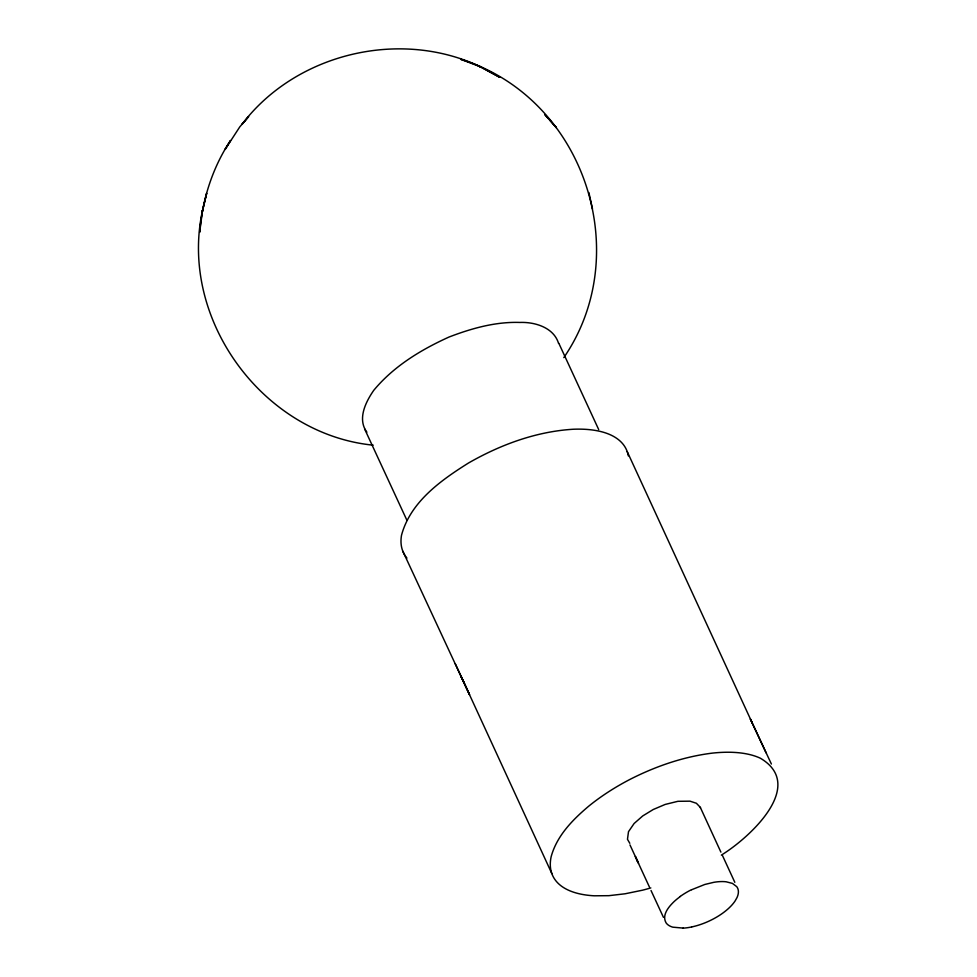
<?xml version="1.0" encoding="UTF-8"?>
<svg xmlns="http://www.w3.org/2000/svg" width="977" height="977" viewBox="0 0 977 977"><rect width="100%" height="100%" fill="white"/><g stroke="black" fill="none" stroke-linecap="round" stroke-linejoin="round"><path stroke-width="1.47" d="M563.814 357.631C635.844 252.664 583.477 97.236 461.034 59.426L481.172 67.083L499.735 77.317L479.414 66.387L481.172 67.083C400.729 28.406 296.116 53.076 242.04 124.299L248.634 116.593L239.829 126.815L225.125 149.42L230.511 140.493C212.449 167.751 202.3 199.796 199.674 232.294L202.52 210.458L206.684 193.251L202.105 212.644L202.52 210.458C178.706 319.027 262.837 434.203 373.202 445.17M721.38 855.083C748.467 838.547 807.063 785.911 760.436 758.262A123.249 55.384 -24.8 0 0 712.233 753.133C683.729 756.674 656.239 766.102 630.678 779.035A123.761 55.616 -24.8 0 0 588.655 806.233C572.632 819.764 556.914 835.738 551.199 856.524A123.102 55.31 -24.8 0 0 561.934 886.481A123.371 55.433 -24.8 0 0 594.26 895.799L608.903 895.677L625.072 893.784L642.463 890.206A123.871 55.652 -24.8 0 0 650.816 887.922M691.655 889.729L704.783 884.478L713.857 882.304A39.532 17.757 -24.8 0 1 726.119 881.779L732.469 883.416L736.743 886.664A40.033 17.989 -24.8 0 1 736.988 897.619L735.119 900.941A39.972 17.965 -24.8 0 1 721.026 914.338A39.556 17.781 -24.8 0 1 711.329 919.992A40.167 18.05 -24.8 0 1 701.242 924.254A39.52 17.757 -24.8 0 1 691.765 926.929M683.265 928.101L672.75 927.161A39.727 17.855 -24.8 0 1 666.058 922.838C661.6 915.046 668.72 906.754 674.118 901.576A39.336 17.671 -24.8 0 1 680.383 896.483M545.093 114.859L548.048 118.217M550.027 120.452L556.377 127.682L544.922 114.688M629.799 843.31L627.478 839.292L628.492 831.696L634.11 823.501L642.744 815.929L653.247 809.506L665.142 804.45L677.891 801.311L690.006 801.164L696.381 803.265L700.289 807.32L720.892 852.115M558.563 343.403C553.812 327.515 534.859 321.873 519.984 322.447C495.632 321.592 471.549 328.382 449.005 337.041C420.843 349.803 393.694 366.253 373.739 390.348C365.642 402.035 357.142 419.096 366.888 432.188M766.09 752.84L750.36 719.023L771.378 764.014M629.957 844.873L649.473 887.128M406.908 520.265L364.604 428.927M734.826 882.316L722.455 855.498M636.943 859.943L637.896 862.007L635.38 856.511L638.518 863.363M558.832 343.293L598.706 429.587M402.854 551.272L469.546 694.671L460.668 675.547L464.051 682.899M651.024 890.499L663.456 917.354M455.258 663.725L551.834 873.56M752.302 723.114L627.222 451.618M700.289 807.32L700.472 807.979M592.477 208.931L588.887 192.53M406.92 558.087A123.273 55.384 -24.8 0 1 401.523 535.225C410.401 501.983 440.774 480.391 468.459 463.037C500.48 444.669 536.165 431.516 573.23 429.245A123.542 55.506 -24.8 0 1 608.146 433.861A123.297 55.396 -24.8 0 1 628.321 455.893M680.261 896.41A39.972 17.965 -24.8 0 1 691.496 889.681M691.594 926.978A40.167 18.05 -24.8 0 1 683.106 928.15"/></g></svg>
